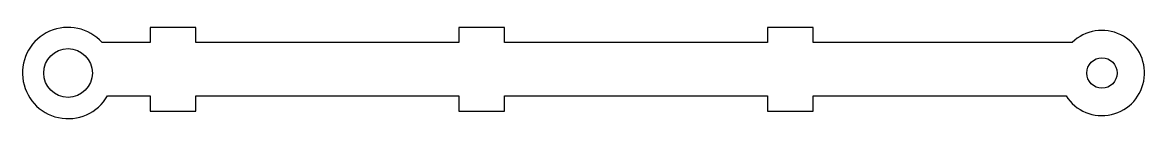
# Model space of a CAD drawing. Header units: inches. Extents: x -4.62 to 4.6, y -0.38 to 0.38.
import ezdxf

# ---------------------------------------------------------------- set-up
doc = ezdxf.new("R2010")
doc.units = ezdxf.units.IN
doc.header["$MEASUREMENT"] = 0

msp = doc.modelspace()

# ---------------------------------------------------------------- linework, layer by layer
at = {"linetype": 'Continuous', "lineweight": 25}
for p, q in [((-3.575, 0.375), (-3.575, 0.25)), ((-3.2, 0.375), (-3.575, 0.375)), ((-3.2, 0.25), (-3.2, 0.375)), ((-0.6625, 0.375), (-1.0375, 0.375)), ((-1.0375, 0.375), (-1.0375, 0.25)), ((-0.6625, 0.25), (-0.6625, 0.375)), ((1.875, 0.375), (1.5, 0.375)), ((1.5, 0.375), (1.5, 0.25)), ((1.875, 0.25), (1.875, 0.375)), ((-3.575, 0.25), (-3.9705, 0.25)), ((-1.0375, 0.25), (-3.2, 0.25)), ((1.5, 0.25), (-0.6625, 0.25)), ((4.0051, 0.25), (1.875, 0.25)), ((-3.9252, -0.1875), (-3.575, -0.1875)), ((-3.575, -0.1875), (-3.575, -0.3125)), ((-3.2, -0.3125), (-3.2, -0.1875)), ((-3.2, -0.1875), (-1.0375, -0.1875)), ((-1.0375, -0.1875), (-1.0375, -0.3125)), ((-0.6625, -0.3125), (-0.6625, -0.1875)), ((-0.6625, -0.1875), (1.5, -0.1875)), ((1.5, -0.1875), (1.5, -0.3125)), ((1.875, -0.3125), (1.875, -0.1875)), ((1.875, -0.1875), (3.9545, -0.1875)), ((-3.575, -0.3125), (-3.2, -0.3125)), ((-1.0375, -0.3125), (-0.6625, -0.3125)), ((1.5, -0.3125), (1.875, -0.3125))]:
    msp.add_line(p, q, dxfattribs=at)
for centre, radius in [((-4.25, 0), 0.2), ((4.25, 0), 0.125)]:
    msp.add_circle(centre, radius, dxfattribs=at)
for centre, radius, start, end in [((-4.25, 0), 0.375, 41.81031, 330), ((4.25, 0), 0.35, 212.39237, 134.41531)]:
    msp.add_arc(centre, radius, start, end, dxfattribs=at)

doc.saveas('drawing.dxf')
